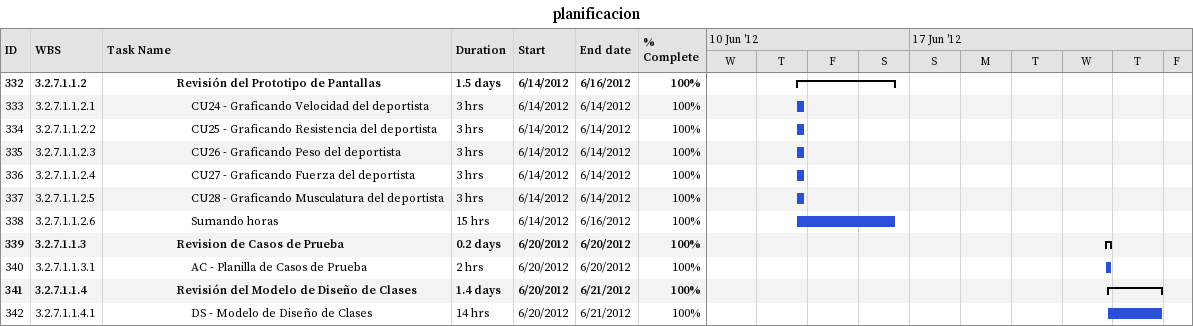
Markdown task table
planificacion

| ID | WBS | Task | Duration | Start | Finish | % complete |
|---|---|---|---|---|---|---|
| 332 | 3.2.7.1.1.2 | **Revisión del Prototipo de Pantallas** | 1.5d | 2012-06-14 | 2012-06-16 | 100 |
| 333 | 3.2.7.1.1.2.1 | CU24 - Graficando Velocidad del deportista | 3h | 2012-06-14 | 2012-06-14 | 100 |
| 334 | 3.2.7.1.1.2.2 | CU25 - Graficando Resistencia del deportista | 3h | 2012-06-14 | 2012-06-14 | 100 |
| 335 | 3.2.7.1.1.2.3 | CU26 - Graficando Peso del deportista | 3h | 2012-06-14 | 2012-06-14 | 100 |
| 336 | 3.2.7.1.1.2.4 | CU27 - Graficando Fuerza del deportista | 3h | 2012-06-14 | 2012-06-14 | 100 |
| 337 | 3.2.7.1.1.2.5 | CU28 - Graficando Musculatura del deportista | 3h | 2012-06-14 | 2012-06-14 | 100 |
| 338 | 3.2.7.1.1.2.6 | Sumando horas | 15h | 2012-06-14 | 2012-06-16 | 100 |
| 339 | 3.2.7.1.1.3 | **Revision de Casos de Prueba** | 0.2d | 2012-06-20 | 2012-06-20 | 100 |
| 340 | 3.2.7.1.1.3.1 | AC - Planilla de Casos de Prueba | 2h | 2012-06-20 | 2012-06-20 | 100 |
| 341 | 3.2.7.1.1.4 | **Revisión del Modelo de Diseño de Clases** | 1.4d | 2012-06-20 | 2012-06-21 | 100 |
| 342 | 3.2.7.1.1.4.1 | DS - Modelo de Diseño de Clases | 14h | 2012-06-20 | 2012-06-21 | 100 |
